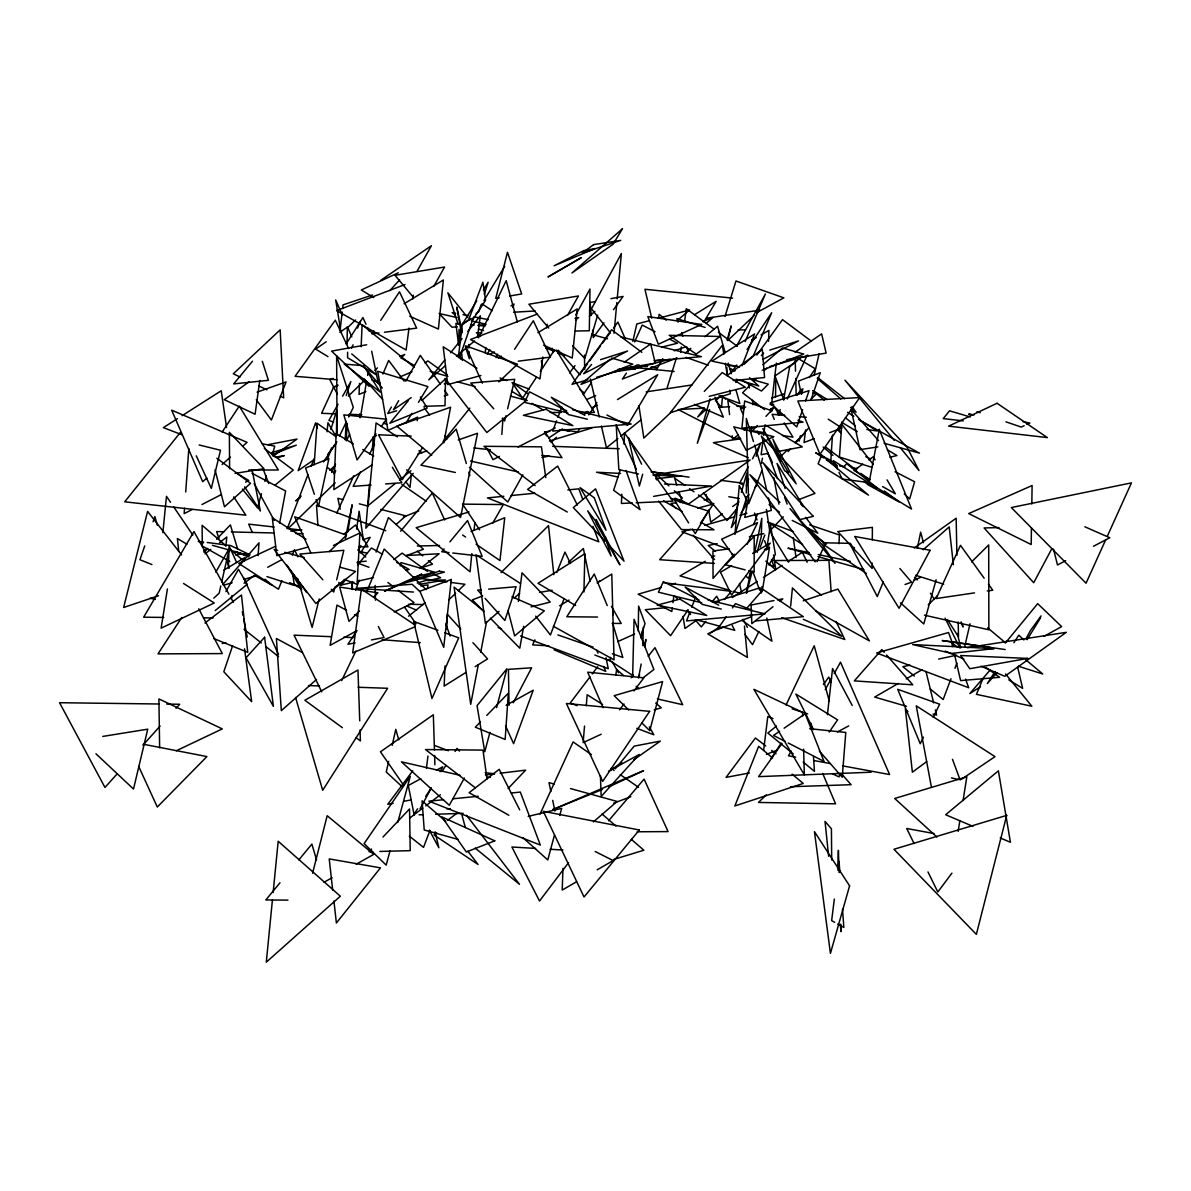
<?xml version="1.0" encoding="UTF-8"?>
<svg xmlns="http://www.w3.org/2000/svg" width="1191" height="1191" viewBox="0 0 1191 1191"><rect width="100%" height="100%" fill="white"/><g stroke="black" fill="none" stroke-linecap="round" stroke-linejoin="round"><path stroke-width="1.5" d="M347.608 352.253L347.578 357.732L376.386 374.852L351.732 353.906M872.169 563.105L872.14 568.464L837.794 531.603L872.393 527.345L872.318 539.865M351.821 589.307L351.911 582.086M775.535 396.886L775.743 380.405M336.428 435.698L336.77 410.18L330.86 429.475M638.257 631.096L638.614 606.115L645.001 623.489L641.011 637.006M1031.451 527.941L1031.183 544.525L968.715 513.589L1032.106 485.526L1031.823 503.972M347.043 343.812L347.37 327.093L339.807 332.334M642.857 645.716L643.244 627.344M583.932 591.972L584.855 553.755L538.019 583.322L575.655 605.534M656.628 479.869L656.747 474.733L668.925 485.839M347.176 423.296L346.283 439.881M632.644 676.741L634.074 619.32L653.904 669.491L642.44 678.289M746.147 496.617L745.864 505.743L741.025 513.023M746.266 492.97L746.891 472.916L741.383 492.315M768.567 341.326L768.924 330.413L761.064 334.85M228.389 567.943L229.119 545.94L236.711 562.628M458.535 345.152L459.101 329.341L460.47 342.13M562.971 868.343L562.212 890.064L576.533 881.772M726.689 374.644L726.942 367.617M837.72 868.388L838.404 850.374L839.104 872.541M839.03 543.736L839.357 534.967L809.612 524.874M359.518 383.428L359.042 394.429L365.875 391.511M361.141 346.745L362.109 324.726L414.274 367.304M621.821 494.161L621.419 503.451L632.466 502.959M623.995 444.064L624.486 432.929L672.975 501.158L636.143 502.796M445.047 665.843L444.139 686.105L465.845 672.498M446.699 628.997L447.369 614.258L460.768 629.146M345.226 439.866L346.164 421.42M751.268 432.497L751.551 427.003M610.551 657.343L610.358 661.005L594.875 655.035M612.814 615.137L613.112 609.643M830.812 460.857L832.449 435.072M314.156 464.758L317.044 423.222L335.981 436.65M184.545 508.229L184.143 513.649L192.227 509.51M185.707 491.957L188.833 448.56M258.09 555.616L259.013 542.798L222.866 584.379M501.828 434.432L503.004 418.16M369.418 484.409L365.831 528.179L413.203 473.348M372.262 449.751L373.319 436.978M584.528 726.063L583.128 742.648L601.157 734.237M586.255 705.801L587.193 694.74L602.676 704.566M614.02 333.316L616.864 302.484M617.191 298.867L621.374 253.534L591.48 308.811L610.343 332.721M485.258 352.938L485.779 347.459M471.815 553.607L470.058 571.829L416.165 527.687L469.016 511.981M474.107 529.921L474.822 522.641M790.66 606.115L792.432 587.907L841.754 636.322L803.315 619.305M162.854 532.675L166.472 496.334L170.536 502.289M272.426 899.89L266.293 962.179L340.343 896.213L278.188 841.248L273.141 892.55M722.565 396.365L721.478 407.352L716.714 401.858M327.049 431.767L327.957 422.76L335.862 436.144M225.873 546.088L226.826 536.992L219.546 542.62M411.371 474.822L410.002 487.447L405.669 481.506M417.222 420.721L417.624 417.118L387.998 430.383M827.417 714.749L832.554 668.553L852.205 705.459M340.12 330.041L342.204 312.057M342.621 308.454L343.038 304.866L372.5 294.981M770.651 412.324L771.068 408.677M771.485 405.029L776.338 363.061M658.697 317.923L659.114 314.305L666.216 320.185M458.327 357.642L462.406 323.624L473.333 317.878L459.488 357.806M426.423 768.433L427.956 755.987M763.625 750.375L767.778 716.58L772.944 718.545M834.34 899.071L831.646 920.628L834.683 922.325M837.943 870.338L839.06 861.361L839.863 872.378M641.264 638.391L642.202 631.036M805.637 429.891L804.044 442.546L814.331 438.586M518.368 601.455L522.03 572.841L550.227 602.08L531.112 606.889M680.627 352.417L681.326 346.953M684.617 321.436L686.269 308.677L714.005 329.103M762.955 440.64L761.138 454.694L768.314 453.324M763.625 435.385L764.756 426.601M409.004 328.091L406.116 350.005L336.681 310.583L404.985 284.53M412.83 298.881L413.307 295.234M542.843 357.032L539.97 378.946L470.519 339.509L537.111 314.126M546.669 327.823L547.16 324.175M672.275 607.976L671.813 611.489L638.153 594.19L661.288 587.476M672.975 602.691L673.898 595.649M477.517 336.83L480.345 315.794L467.75 331.455M259.787 380.48L255.097 414.245L224.31 399.67L249.098 381.79M356.645 529.161L359.116 511.207L363.493 540.625M644.793 646.594L645.879 639.493L644.539 646.505M615.792 675.029L616.64 669.521L623.622 675.505M766.528 550.004L770.473 524.933L775.371 554.425L768.969 564.742M958.145 831.392L959.886 820.48M963.072 800.456L966.839 776.785L894.694 798.476L936.945 837.065M167.41 588.95L161.113 628.148L214.276 602.988L183.533 583.471M762.151 591.793L769.55 547.145L764.473 549.468M427.42 588.414L428.031 584.885L420.721 585.912M761.525 463.448L762.419 458.163M360.352 417.49L366.352 382.728M367.602 375.403L368.242 371.741L382.296 388.072M523.698 626.272L519.782 648.172L490.29 618.144M783.589 399.714L789.648 366.858L800.962 357.27M279.617 523.087L285.617 490.99L251.926 473.214M443.796 442.799L450.585 407.218L396.841 426.14L431.708 455.349M641.175 664.027L638.495 678.051L639.612 674.687M478.306 664.757L470.713 704.328L454.084 587.163L483.754 610.998M480.732 652.162L486.598 621.598M748.588 497.764L744.762 517.43L771.381 510.418L768.463 497.883M345.39 538.689L352.104 504.761L347.832 531.886M400.236 565.978L400.92 562.554L434.581 572.186L413.217 577.412M231.262 599.073L231.977 595.5M917.383 548.098L920.673 532.154L923.457 542.694M746.281 592.954L750.821 571.114M754.618 552.907L761.808 518.338L761.302 536.56L757.148 552.46M388.638 761.347L386.256 772.006L402.305 786.849M392.196 745.343L395.769 729.354L398.762 739.834M632.838 341.385L636.783 323.997L649.095 320.736M220.797 585.987L219.159 593.178L213.784 598.15M221.615 582.384L229.387 548.217L215.824 572.067M799.131 441.117L800.352 435.772M814.227 375.091L819.125 353.667M964.591 647.145L970.025 623.801M727.79 340.269L731.2 325.872L727.091 340.105M801.558 394.176L802.853 388.772L798.372 394.251M334.567 588.533L333.718 592.001L331.306 589.292M336.666 579.838L343.827 550.316L299.924 554.023L322.865 579.794M505.907 415.793L504.642 421.004L502.23 418.294M507.589 408.841L514.75 379.319L470.847 383.026L493.789 408.796M319.203 598.954L312.116 627.389L297.542 578.364M312.578 873.241L327.183 815.716L373.766 854.364L356.124 864.249M746.534 593.118L752.072 571.903M489.948 732.361L484.752 751.804L477.055 705.638L506.949 668.732L496.558 707.618M554.485 835.04L547.771 859.932L523.102 837.824M559.77 815.478L561.69 808.361L528.209 816.371M390.023 850.91L386.167 865.128L364.118 843.615L410.3 776.279L397.749 822.475M261.454 493.729L257.509 507.842L242.428 489.114M264.908 481.387L266.382 476.102M272.292 454.947L274.749 446.134L262.228 443.811M642.678 474.212L639.359 486.047L628.431 437.603L641.621 464.162M936.141 579.749L923.769 623.98L900.53 602.884M738.882 501.143L731.348 527.598L736.187 520.318M710.149 398.806L697.301 443.275L709.642 409.54M840.027 773.421L839.015 776.874L832.286 773.763M597.659 315.139L584.826 358.431L572.558 345.792M667.064 388.117L676.414 357.925M724.977 316.508L735.978 280.987L783.857 297.854L756.732 312.563M481.06 304.702L478.871 311.61L476.013 313.903M484.32 294.356L488.131 282.267L483.412 289.964M620.169 470.222L613.633 490.275L640.103 509.688L625.96 470.4M512.919 307.442L514.065 304.003L510.939 305.983M746.325 485.913L748.648 478.946M756.166 456.287L760.215 444.079L752.474 458.803M346.209 395.457L350.869 381.596L342.621 396.156M232.617 645.716L223.804 671.754L251.658 701.648L244.527 648.782M802.615 409.659L796.749 426.944L770.101 403.02L809.061 390.648L805.548 401.025M810.967 400.027L820.271 372.709L798.506 381.06L801.171 393.715M144.721 545.91L139.942 559.74L151.897 564.534M153.103 521.732L154.89 516.537L157.361 525.216M753.739 524.606L757.402 514.14M355.588 590.274L359.22 580.166M376.088 552.088L388.445 517.564L423.415 549.259L406.161 555.75M327.331 459.652L331.589 447.89M563.849 599.311L550.421 634.997L535.697 616.149M751.104 571.412L748.499 578.335L745.611 575.997M760.245 547.145L764.816 535.012M950.984 678.721L943.153 699.519L930.201 688.964M954.914 668.33L956.864 663.134M468.51 320.141L482.906 282.222L485.571 300.311L472.395 320.185M556.599 420.81L552.698 431.082L631.245 424.026L572.484 409.689M557.894 417.371L561.81 407.084M429.966 830.41L423.52 847.382L409.302 836.097M689.797 612.353L686.537 620.928L765.084 613.856L708.109 599.966M691.748 607.216L695.648 596.929M287.478 528.089L307.978 474.584M311.283 465.949L313.933 459.041M742.008 365.682L754.603 333.942L711.89 361.141L739.611 366.992M556.763 572.543L564.966 552.073L570.504 563.507M281.939 580.687L278.471 589.217L238.706 563.417L275.508 546.297M292.301 555.11L294.371 549.989M366.783 591.689L384.172 549.081L426.125 589.619M883.35 581.714L877.276 596.557L851.252 546.371L854.543 547.8M982.754 679.123L976.456 694.353L1031.823 706.233L1005.561 673.957M496.081 357.628L497.51 354.189M778.125 414.647L780.254 409.585M382.892 374.048L388.653 360.471L404.166 381.135M357.538 328.061L360.352 321.421M745.164 341.564L765.381 294.013L736.663 346M634.609 341.877L642.202 325.083L655.035 331.679M787.34 399L807.156 355.141M534.938 639.85L532.645 644.897L548.902 645.85M1105.724 539.731L1086.043 583.218L1011.323 507.56L1131.45 482.876L1107.243 536.397M336.8 513.008L353.757 475.76M540.029 814.123L573.109 741.919L591.361 754.588M817.071 561.69L825.169 543.959L807.364 527.583M333.897 386.584L321.6 413.307L334.418 413.783M351.568 348.159L353.102 344.824M331.649 472.44L335.549 464.133M346.492 440.834L349.603 434.179M786.03 705.027L814.212 645.76L829.323 701.186M339.435 436.204L346.358 421.808M348.665 417.014L353.28 407.411L336.621 355.707L337.098 435.444M341.683 680.597L355.886 651.075M758.875 631.453L752.504 644.688L744.896 634.341M478.529 337.842L506.205 280.674L517.326 321.942M747.055 544.287L757.55 522.626L721.612 539.225L734.028 556.763M923.472 737.125L920.241 743.72L897.716 689.321L939.669 704.194L933.193 717.369M360.545 471.785L353.131 486.36L371.175 485.02M369.612 453.965L374.555 444.258M242.011 562.688L244.527 557.745L223.804 570.132M513.291 702.75L531.633 667.809L508.438 669.342L509.033 705.295M748.171 466.976L739.566 483.323L742.946 484.618M487.268 354.293L489.799 349.499M1051.847 548.664L1033.699 582.741L984.094 527.955L998.951 527.583M1026.002 638.793L1030.394 630.62L1041.068 615.911M420.081 808.793L431.395 787.802M440.089 771.649L442.71 766.796L436.457 770.205M358.283 550.242L360.888 545.433M575.729 314.975L589.992 289.041L589.307 330.77L575.461 331.038M522.834 474.807L507.783 502.007L469.477 467.274M464.371 778.065L449.305 805.265L401.427 761.838L459.934 775.252M791.152 750.97L788.457 755.809L795.677 757.148M825.244 689.619L831.526 678.319M834.221 673.481L840.504 662.166L889.603 774.552L842.633 765.858M433.673 286.495L444.585 267.037L395.025 275.3L413.694 297.735M391.363 407.054L387.745 413.515L396.573 410.776M405.818 381.209L420.274 355.365L440.387 384.261M567.511 315.421L578.424 295.978L528.864 304.226L548.694 328.076M416.984 271.369L431.395 245.718L380.956 280.168M225.918 591.555L238.468 569.313L247.237 584.26L215.154 610.611M338.036 404.255L328.88 420.438L333.674 422.076M656.509 369.731L662.672 358.863M492.627 523.296L503.331 504.567L462.57 504.121L479.601 529.801M398.672 400.682L393.447 409.719L411.163 397.66M703.955 321.868L716.163 301.323L694.517 314.707M406.131 422.835L411.833 413.381M418.473 402.364L427.941 386.599L377.726 371.279L387.819 429.772M483.859 300.668L504.701 266.322M476.787 300.742L461.661 325.396L470.266 318.503M344.422 579.332L340.611 585.555L338.795 582.488M360.635 552.892L370.178 537.335L363.24 539.642M1027.089 639.716L1040.547 617.846M422.537 447.578L402.245 479.705L378.5 434.775L411.163 436.129M346.119 343.976L362.913 317.55L365.979 324.265M995.185 671.441L987.324 683.53L997.075 672.587M1013.883 642.723L1018.811 635.175L1023.873 639.939M181.806 617.414L158.016 653.874L222.3 653.591L198.748 608.795M413.575 814.986L417.624 808.793M425.708 796.392L430.77 788.65M441.891 771.604L445.94 765.396M455.036 751.447L457.061 748.35L459.473 751.104M771.083 758.593L781.207 743.095M373.84 330.83L371.875 333.837L379.036 332.929M380.748 320.319L399.491 291.795L416.642 328.15L384.41 332.244M514.586 349.261L533.33 320.736L550.48 357.092L518.249 361.186M579.719 428.745L577.695 431.827L559.904 429.787M588.816 414.9L596.899 402.588M222.181 431.961L239.272 406.101L278.337 469.998L248.77 469.983M522.209 398.777L536.292 377.487M540.312 371.398L554.396 350.109M323.52 461.929L336.845 441.801M357.032 630.56L347.936 644.227L355.171 642.902M747.07 349.529L771.664 312.727L753.337 355.886L743.958 364.401M700.427 523.206L713.841 503.361M688.13 609.732L670.593 635.681L645.299 609.703L665.516 607.693M626.377 373.155L622.372 379.051L677.128 357.94M797.241 395.159L801.245 389.293M809.27 377.577L815.284 368.778L796.645 357.628M583.233 394.593L591.54 382.505M333.659 473.75L335.728 470.758M829.159 732.063L837.615 719.87L795.886 694.085L813.498 729.681M726.346 616.596L717.19 629.592L751.61 616.685M732.45 607.946L735.517 603.614L751.983 610.164M781.996 743.452L758.607 776.636L871.142 772.215M823.443 684.617L828.757 677.084L831.035 682.175M376.014 433.762L357.077 459.949L343.827 414.855L386.539 419.217L381.284 426.482M603.926 322.91L593.267 337.619L592.597 330.235M613.514 309.675L623.101 296.425L610.938 298.673M756.836 355.052L782.517 319.65L811.324 341.147M579.972 374.168L587.55 363.731M589.724 360.754L600.547 345.866M602.72 342.889L610.298 332.468M613.559 328.001L617.891 322.046L625.305 338.869M569.566 372.947L575 365.592M412.771 770.8L387.76 804.342L393.149 803.315M951.907 873.152L937.808 891.999L927.983 871.946M327.689 454.5L336.338 442.992M704.432 408.081L697.732 416.999L705.876 409.585M732.331 370.952L736.797 365.012M589.992 676.89L570.191 703.032L577.025 705.623M592.195 673.972L597.688 666.707M568.539 862.686L539.508 901.036L511.907 847.009L535.593 848.409M619.573 709.866L623.995 704.03M633.94 690.914L643.869 677.798L587.699 672.186L603.063 707.737M631.26 677.739L633.508 674.865M648.202 656.241L654.99 647.651L682.696 704.73L657.328 698.923M180.407 432.393L124.698 501.813L245.867 515.197L233.734 496.885M443.141 441.399L469.835 408.141M444.839 359.95L428.79 379.884L445.419 365.726M450.555 352.819L462.019 338.586M346 579.288L341.355 584.975L353.846 582.116M357.583 565.055L371.473 547.994L382.475 554.247M408.394 400.578L389.829 423.237L427.182 408.051L420.393 396.99M1005.264 643.155L1037.674 603.658L1061.643 626.6L1044.045 636.322M279.989 882.769L265.816 899.964L287.954 900.113M298.896 859.842L311.878 844.077L316.568 859.917M444.064 548.917L441.727 551.746L449.081 552.594M449.93 541.831L467.527 520.571L482.161 556.346L452.759 553.011M252.492 361.215L233.674 383.904L268.422 380.316L262.318 361.335M712.054 601.827L716.684 596.244L719.26 601.113M400.638 531.186L432.333 493.059L444.63 519.916M615.3 768.776L634.207 746.132L660.32 741.115L633.672 759.903M591.54 364.476L583.679 373.751L627.583 351.003L600.547 359.667M761.332 355.707L763.58 353.057M737.378 508.229L726.957 520.527L703.405 492.88M745.492 498.657L748.96 494.563M754.752 487.729L757.074 484.99M705.876 621.434L701.246 626.898L695.365 619.99M724.411 599.564L730.202 592.731M608.527 820.837L644.078 779.122L668.091 831.601L637.2 831.765M990.049 670.131L969.831 693.564L980.535 686.745M788.1 451.597L790.526 448.828M795.38 443.26L808.719 427.971M746.191 608.943L763.133 589.5L803.359 616.67L755.957 620.883M734.296 554.157L713.052 578.439L712.962 550.986L729.294 548.843M685.956 529.772L659.665 559.696L714.451 563.403M117.194 773.822L104.957 787.459L59.55 702.72L159.356 704M142.935 745.179L160.085 726.093M176 708.362L179.677 704.268L166.74 704.089M389.814 290.664L399.566 279.93M757.357 425.515L752.444 430.755L764.771 432.705M765.947 416.344L774.552 407.173L779.39 415.064M371.592 849.049L369.061 851.729L372.649 851.639M382.981 837.035L409.54 808.972L410.225 850.657L379.81 851.446M704.283 391.422L722.222 372.56L745.298 387.239L709.226 396.335M508.125 788.502L525.618 770.16L500.056 773.227M770.845 529.861L783.291 516.805M843.273 467.214L846.667 463.686L877.454 488.191L864.785 481.715M203.959 552.252L207.74 548.351M216.539 539.24L230.384 524.918L237.649 549.051M480.405 721.954L475.328 727.195L505.163 739.447L508.334 693.147L486.762 715.419M751.506 383.681L742.589 392.807L764.577 409.659M754.052 381.06L756.598 378.455M764.235 370.624L766.781 368.019M501.009 572.618L548.5 525.588L553.83 574.687M928.265 604.834L937.451 595.723M971.618 561.869L988.694 544.957L988.872 629.801L924.439 615.166M359.488 610.983L348.963 621.374L339.688 587.103L377.919 592.82L373.974 596.706M288.118 528.551L335.192 482.787M348.308 396.127L364.208 380.718M374.793 370.446L377.443 367.87M766.408 794.739L758.473 802.436L835.561 803.821L822.698 773.435M448.933 599.743L455.602 593.297M458.267 590.721L464.937 584.275L450.57 582.384M780.552 456.57L787.221 450.124M795.231 442.382L803.24 434.655M347.534 327.719L355.573 319.977M810.907 399.253L816.222 394.176L812.694 392.985M498.865 381.924L517.475 364.178L465.636 345.852L482.34 383.16M329.267 551.656L346.551 535.176L294.713 516.849L310.657 552.46M551.12 442.352L556.42 437.305M727.716 340.581L754.454 315.213M757.119 312.682L759.798 310.151L706.501 318.205M671.918 411.431L643.84 438.065L638.912 405.803M568.479 562.286L583.367 548.47L590.155 581.268M421.808 400.563L445.508 378.798L445.017 405.655L423.996 406.339M715.374 400.935L720.793 395.993M735.725 382.4L738.435 379.929M400.831 358.015L404.776 354.442L399.625 356.571M589.456 316.24L594.845 311.357M301.144 496.022L295.681 500.92L300.281 497.764M329.788 470.296L335.237 465.398M396.171 524.457L405.833 515.867L380.792 509.391M206.862 478.038L202.693 481.73L171.683 410.18L247.073 442.337L242.919 446.03M222.121 464.505L230.429 457.106M316.538 679.466L281.329 710.67L276.401 638.51L302.425 652.549M923.174 549.78L949.197 526.898L953.381 564.713M499.059 611.4L485.362 623.399L476.043 554.812L520.363 583.456M514.14 598.195L519.618 593.401M705.965 323.535L712.947 317.506L702.63 321.644M593.386 821.894L617.132 801.454L570.519 788.576M610.149 359.235L580.955 384.365L632.793 364.148L611.534 358.029M762.999 364.699L782.457 347.936L803.717 354.055L762.24 370.222M456.495 356.288L474.509 340.954M676.994 320.677L689.559 309.988L657.894 318.399M597.153 582.995L599.966 580.612M274.987 485.213L293.284 470.073L264.357 448.426M685.242 353.057L690.869 348.397M704.938 336.74L717.592 326.245L725.185 352.581M395.218 483.531L368.064 505.654L376.073 422.939L397.481 436.859M399.506 480.033L410.925 470.728M408.602 616.209L425.276 602.631M617.906 438.541L606.487 447.786L601.381 426.05M620.764 436.234L640.758 420.066M776.502 726.048L767.853 733.016L793.266 753.933M772.974 606.725L751.863 623.622L751.059 605.028L774.001 600.562M780.001 601.098L782.815 598.85L777.529 599.877M421.733 567.392L439.122 553.755L406.057 555.557M738.286 434.834L733.939 438.243L678.215 409.555L703.941 408.141M744.092 430.293L746.98 428.016M770.175 409.823L774.522 406.414M344.005 534.044L355.543 525.037L367.974 546.848L358.923 546.758M425.083 363.017L427.837 360.873L447.176 374.852M393.879 559.532L402.126 553.115L427.42 571.382M204.986 553.875L210.807 549.379M436.725 832.911L434.03 834.98L478.053 864.472L467.855 851.193M244.066 583.262L254.353 575.402M204.971 623.027L241.46 595.053L247.758 652.355L213.561 638.48M447.533 820.376L457.82 812.5M575.685 319.828L578.603 317.61L575 318.295M409.63 818.157L422.805 808.108M425.738 805.89L440.372 794.739M727.21 375.433L762.285 349.395L764.562 377.562L733.194 380.539M926.702 761.6L912.38 772.2L905.383 708.973L907.944 711.623M383.576 422.731L386.48 420.587M334.805 587.282L345.182 579.645M273.067 456.242L297.035 439.062L267.945 444.675M722.416 513.768L710.699 522.12L708.719 510.001M732.673 506.473L738.524 502.304M696.705 620.154L684.989 628.491L683.009 616.372M914.271 547.964L956.165 518.234L956.894 555.289M862.835 464.118L853.902 470.415L869.847 479.392M868.79 459.92L873.241 456.763L875.087 459.86M611.355 769.833L621.747 762.523M314.394 459.384L298.152 470.639L315.615 422.865L317.223 428.045M326.2 341.772L315.615 349.097L328.001 356.645M710.685 632.957L719.84 626.63M624.144 362.243L650.703 343.976L655.214 363.195L617.697 369.478M795.067 352.149L821.626 333.882L826.137 353.102L786.819 359.682M779.584 731.319L773.555 735.442L784.943 741.323M784.11 728.207L805.205 713.737L823.993 761.436L788.204 742.99M796.541 361.364L774.999 375.909L783.886 399.938M961.167 779.495L995.006 756.642L916.251 705.846L931.451 787.34M548.813 437.901L562.39 428.894M585.004 413.887L588.026 411.892M203.78 550.986L206.862 549.006M372.307 464.773L333.867 489.635L336.145 433.584L353.37 443.886M732.316 597.525L757.208 581.476M763.446 577.456L782.115 565.412M788.338 561.393L802.347 552.356L807.156 562.226M177.429 418.666L163.346 427.629L182.238 434.849M182.119 415.674L221.228 390.752L226.558 427.495M498.24 358.149L501.366 356.154M475.149 666.677L487.566 658.906L472.946 642.664M617.489 399.566L657.7 374.718L627.627 425.306L606.904 415.004M559.606 605.847L569.104 600.07M597.554 582.741L611.787 574.077L614.05 659.888L553.413 626.302M404.062 303.765L443.365 280.004L438.407 329.088L409.793 316.255M537.915 332.691L577.218 308.945L572.246 358.029L543.632 345.196M731.721 565.636L720.481 572.216L731.542 594.994L770.22 543.111L752.578 553.443M597.227 869.787L613.142 860.572L595.172 851.491M705.251 561.333L680.016 575.893L729.562 590.289M711.563 557.686L714.719 555.869M898.342 683.426L874.685 697.077L906.53 706.337M906.217 678.87L921.998 669.774M751.625 340.179L756.345 337.515M324.056 882.233L332.066 877.737M506.16 705.266L533.226 690.229L513.604 743.66L505.535 725.87M355.93 631.215L330.145 645.343L336.964 605.088L346.521 610.283M608.497 771.277L639.18 754.513L601.172 796.466L600.413 775.683M420.81 778.706L408.305 785.509L414.17 815.016M267.692 567.273L281.925 559.591M837.526 731.899L848.707 725.9M1065.677 560.708L1057.504 564.966L1053.499 549.096M1093.472 546.252L1109.818 537.751L1084.852 526.794M762.731 359.444L798.506 340.909L769.773 350.109M201.934 504.537L221.318 494.578M245.569 482.132L248.8 480.479L236.235 473.006M518.04 447.012L555.214 427.941M1004.445 642.291L1007.705 640.624M499.431 456.406L492.97 459.637L487.179 448.65M489.65 354.322L494.488 351.955M176.253 750.792L222.285 728.892L158.894 698.923L159.639 747.769M722.416 626.898L707.782 633.85L747.412 657.447L744.435 626.079M394.191 611.966L414.036 602.572L398.062 590.304M333.391 545.463L359.876 533.017L357.106 584.379L345.077 579.734M1024.156 425.738L1021.297 427.078L1005.874 421.837M1027.014 424.398L1029.887 423.073L1022.801 421.584M609.048 786.789L643.527 770.696L552.862 809.567L602.229 789.544M398.285 272.784L361.29 289.979L373.81 297.586M373.185 437.023L376.475 435.549M617.712 641.621L634.595 634.044M913.661 580.419L920.449 577.412M592.523 407.382L597.51 405.178M587.178 399.298L595.664 395.68M400.012 376.922L411.967 371.8M414.989 626.794L352.655 652.966L361.409 589.143L415.138 625.067M338.125 385.184L333.346 387.164L336.815 386.316M471.026 531.543L504.731 517.743L499.967 560.559L476.043 544.198M403.407 517.013L418.741 510.909M272.322 454.62L296.306 445.181L271.667 452.654M766.394 754.365L776.636 750.345M829.785 432.616L841.799 427.986L828.221 419.143M799.325 499.416L814.957 493.416L761.347 435.995L777.485 478.559M482.653 595.932L472.336 599.862L483.888 611.608M613.573 803.21L630.828 796.734M905.041 584.528L911.532 582.131L899.89 568.509M333.272 378.381L329.818 379.646L337.455 394.37M584.275 412.756L587.788 411.505M257.092 392.152L286.063 381.924L271.384 420.021L256.288 399.759M674.285 350.809L686.12 346.685M417.996 453.979L426.75 450.927M458.267 439.955L477.531 433.256L460.545 517.504L406.652 469.85M745.73 406.994L740.519 408.766L742.871 413.739M752.667 404.612L756.136 403.421M771.753 398.062L783.901 393.893M803.27 600.815L837.898 589.083L869.4 640.877L815.999 611.028M158.477 595.753L123.641 607.499L147.61 511.401L181.613 554.946M420.259 568.152L432.527 564.162L428.358 560.619M277.22 457.88L284.292 455.632L275.151 457.18M715.047 601.797L760.081 587.788L761.257 593.118M444.258 395.993L447.786 394.906L444.615 390.335M549.468 441.042L591.957 427.956M613.841 859.396L643.855 850.225L631.319 839.357M417.222 583.069L426.05 580.389L445.449 579.972L418.964 584.439M671.977 584.364L675.535 583.322M587.922 379.75L572.008 384.336L611.593 329.743L641.845 352.328M596.765 377.205L639.225 364.997M769.46 366.605L808.376 355.409M223.402 585.257L232.156 582.756M244.393 579.243L256.631 575.744M690.735 529.31L681.952 531.811L728.862 549.513M704.759 525.32L734.594 516.834M739.864 515.331L746.876 513.336M654.231 709.836L661.288 707.841L655.705 703.047M480.866 375.537L447.727 384.604L443.216 346.804L476.906 368.257M308.201 547.011L276.803 555.601L272.292 517.802L305.983 539.255M633.761 368.778L669.684 359.295M697.703 508.125L711.935 504.389L698.492 494.935M222.255 643.587L225.828 642.649M661.764 347.102L677.5 343.216L669.476 339.093M444.258 383.874L447.816 382.996M739.73 437.573L732.599 439.285L732.167 435.757M428.165 580.746L440.64 577.739L431.053 572.543M889.93 457.225L896.927 455.543L887.429 449.826M235.654 555.036L239.197 554.217M357.419 581.297L373.468 577.62M405.595 570.266L409.153 569.462L396.603 562.301M717.161 543.587L708.213 545.508L715.404 551.373M749.362 536.724L763.684 533.657M910.028 665.159L902.867 666.692L914.375 676.071M938.657 659.04L956.552 655.229M541.95 457.463L549.125 456.108M775.475 451.97L802.362 446.863L764.994 424.845M403.928 801.275L411.103 799.92M749.407 772.959L726.063 777.381L755.407 738.018L765.709 745.923M595.306 301.546L590.096 302.499L591.272 315.436M371.428 639.909L384.068 637.572L378.351 626.555M366.709 344.765L331.545 351.122L369.18 386.375M653.651 496.379L711.533 486.062L664.489 484.037M539.583 592.403L552.162 590.23M499.208 297.795L495.754 298.375L507.47 252.284L521.673 293.969L509.569 296.023M235.044 473.393L263.97 468.688L229.372 432.318L229.595 468.807M102.768 736.425L147.744 729.175L133.496 789.052L95.935 753.769M652.876 475.045L750.181 459.994L688.666 503.942L675.029 498.18M877.901 446.893L859.962 449.662L851.193 409.555L878.526 440.655M967.166 647.681L1066.302 632.332L1004.787 676.28L980.922 666.201M646.192 391.869L692.15 384.931M974.506 592.88L936.156 598.552L960.467 545.314L984.153 578.216M987.279 590.989L992.758 590.185L988.456 584.2M614.601 371.726L635.86 368.644L623.012 369.359M740.772 438.839L713.394 442.665L748.246 457.716M654.529 360.665L663.61 359.518M290.783 531.126L301.74 529.816M485.452 774.969L494.578 773.882M655.809 478.767L677.843 476.281L653.829 475.075M357.3 562.078L366.247 561.169M544.481 431.901L549.87 431.365M503.867 496.275L487.417 497.912L598.82 541.816L592.999 526.437M511.177 495.56L534.938 493.193M567.839 489.933L578.796 488.846L582.667 499.103M676.518 502.781L671.009 503.331L676.071 508.527M680.195 502.423L683.872 502.051M704.075 500.056L709.583 499.505M443.573 799.712L428.939 801.171L540.342 845.074L520.333 792.089L511.192 792.998M452.699 798.804L478.291 796.273M654.231 360.828L701.454 356.66L620.898 336.964M481.343 589.783L477.68 590.111L481.387 594.249M488.652 589.143L516.09 586.716L504.85 620.481L485.094 598.388M457.329 326.81L451.985 327.212L439.166 313.516L457.106 317.61M478.693 325.232L485.809 324.711M385.601 483.948L401.829 482.742L392.345 467.289M513.574 312.25L535.191 310.955M718.635 407.352L729.651 406.741M737.006 406.339L744.36 405.937M770.071 404.538L773.748 404.33M790.452 786.745L851.089 784.69L841.397 773.688M419.083 814.808L422.76 814.689M435.623 814.257L463.18 813.319M238.081 554.351L245.48 554.113M417.312 546.014L439.509 545.493M446.729 808.749L450.377 808.719M550.108 412.473L561.199 412.473M579.675 412.473L594.458 412.473L556.346 350.139M597.54 617.042L566.782 616.774L594.264 574.047L607.231 605.564M612.174 623.384L621.226 623.474L611.459 606.338M163.748 617.429L143.649 617.206L193.939 531.573L228.91 594.19M203.959 617.861L213.1 617.965M408.394 604.313L423.267 604.537M822.668 542.768L850.389 543.349L852.205 546.416M738.167 329.773L745.462 329.952M223.953 531.767L216.598 531.588L219.04 538.54M231.322 531.945L273.677 532.972M295.785 533.508L303.139 533.687M486.762 777.276L490.439 777.366M308.469 685.569L319.516 685.956M358.163 687.281L387.611 688.279L322.701 790.303L295.562 697.494M349.067 414.319L361.885 414.781M552.684 446.327L619.275 448.724M330.89 636.679L294.073 635.175L321.734 691.837M343.782 637.215L352.998 637.587M620.571 473.423L596.542 472.231L617.846 477.04M481.923 332.959L476.385 332.661L480.583 336.398M727.478 365.518L736.619 366.039M550.153 849.272L562.896 850.032M413.53 592.046L356.675 588.309L412.16 584.29L419.619 591.361M382.043 639.716L420.259 642.649M361.841 365.548L344.214 364.104L380.152 392.018L363.597 365.682M337.008 379.765L295.07 376.311L335.296 320.156L348.65 348.576M784.75 415.406L772.11 414.304L774.299 419.396M799.176 416.656L806.396 417.282M470.579 324.681L474.197 325.024M477.829 325.381L485.079 326.096M732.599 298.107L644.941 289.279L651.745 318.25M630.307 367.081L674.136 371.488M809.731 728.698L845.789 732.45L842.245 777.232L819.378 751.03M473.869 447.935L490.394 449.766M541.786 455.438L561.988 457.672L544.793 431.738M636.485 365.458L645.671 366.5M963.34 420.899L943.242 418.607L949.54 410.821L970.293 416.969M274.183 527.003L248.681 524.129L252.269 532.377M286.927 528.447L301.502 530.099M485.228 772.706L494.339 773.733M636.441 365.384L647.487 366.679M720.421 480.286L742.41 483.114M663.566 582.667L731.363 591.361M203.616 542.039L198.242 541.354L203.542 542.843M207.204 542.5L230.533 545.508L249.991 554.857M749.377 427.599L752.965 428.075M414.662 577.695L446.982 581.923M729.651 369.284L735.189 370.014M460.322 324.086L455.885 323.476L458.654 345.182M651.417 471.74L689.083 477.189M651.224 471.844L672.781 474.941M678.17 475.73L681.758 476.236M990.689 647.547L942.2 640.55L1005.204 649.542M866.825 429.445L877.276 430.993L858.488 419.202M839.536 465.919L844.925 466.738M852.086 467.84L857.46 468.659M974.059 414.93L968.7 414.096L972.273 414.87M782.383 435.474L792.953 437.142L784.229 422.954M728.818 496.707L739.388 498.553M813.736 760.498L829.993 763.52M933.967 833.536L906.708 828.504L914.078 843.541M143.396 744.241L206.906 756.568L157.301 807.022L138.692 766.438M455.766 313.248L452.148 312.533L454.992 314.915M463.016 314.662L468.435 315.734M473.869 316.791L488.34 319.635M976.724 411.937L980.267 412.667M455.379 472.485L420.929 465.175L456.227 429.117L466.351 463.522M809.299 552.669L787.936 548.158L810.907 554.634M818.202 554.559L850.27 561.318M638.495 473.958L618.873 469.656L616.194 424.8L636.262 469.031M670.503 498.374L682.979 501.113M150.036 598.195L155.47 599.401M471.457 320.9L485.794 324.175M470.534 461.021L518.398 471.993M951.46 777.887L958.398 779.539M359.459 551.373L366.62 553.1M567.869 412.935L524.546 402.35L529.519 391.809L566.812 410.94M587.416 419.217L568.435 414.572L551.284 397.273L584.855 415.317M701.722 602.78L658.4 592.18L663.357 581.64L699.028 599.936M721.27 609.063L702.273 604.403L685.138 587.103L718.709 605.162M199.135 444.972L220.499 450.243L211.313 488.414L196.262 455.811M343.216 499.669L337.857 498.285L340.209 509.197M359.325 503.838L368.272 506.145M745.164 569.864L725.379 564.728L754.186 536.382L754.156 572.201L748.752 570.787M457.433 381.79L475.12 386.569M510.507 396.112L526.422 400.414L486.836 432.512L445.062 378.44M277.667 550.391L274.138 549.438L315.913 603.509L355.499 571.412L339.584 567.11M284.753 552.311L304.196 557.567M696.988 619.975L719.304 626.094M722.743 627.032L734.758 630.337L732.182 625.469M554.396 784.125L549.006 782.636L550.852 791.509M591.525 334.358L607.529 338.81M478.44 329.163L483.561 330.592M458.267 839.461L424.234 829.993L422.076 800.873L445.747 821.314M884.035 443.231L919.467 453.131L859.962 420.408M212.385 545.314L249.544 555.721M817.979 556.629L863.922 569.581M430.159 371.339L447.876 376.401M750.762 379.11L768.284 384.157L761.466 391.035L742.335 380.465M733.09 591.317L740.177 593.371M933.059 714.049L936.602 715.076L935.337 709.836M736.157 379.2L758.741 386.033L749.467 377.696M383.413 423.252L386.911 424.324M705.072 327.421L676.86 318.637L678.066 322.151M871.678 467.289L839.417 457.016L841.799 424.219L873.39 464.579M915.656 575.268L943.704 584.2M1018.32 666.201L1042.78 674.002L1025.823 659.799M792.134 708.883L807.632 713.826M266.933 576.593L294.385 585.481L292.51 573.065M781.758 617.697L844.821 639.493L836.008 621.404M557.894 634.922L592.999 647.1M612.308 653.785L622.833 657.447L612.963 624.263M686.061 357.389L708.288 365.22M772.17 410.94L744.658 400.995L741.889 428.15L803.121 422.135L797.955 420.259M777.321 412.801L784.199 415.287M437.901 630.247L413.619 621.389L431.961 698.507L458.714 637.855L444.839 632.778M719.007 395.799L739.849 403.481L735.815 389.442M563.909 429.46L569.119 431.395M385.75 530.71L316.478 505.148L317.923 525.559M357.196 562.881L368.972 567.273M498.091 627.568L501.53 628.848M520.467 635.92L608.273 668.702L606.011 657.774M793.474 531.662L767.585 521.941L802.555 544.57M768.82 564.594L774.031 566.559L771.515 559.666M371.756 379.914L380.242 383.145M636.768 728.311L653.844 734.787L649.303 726.823M434.641 745.492L448.382 750.732M500.071 377.979L506.934 380.599M512.085 382.579L529.251 389.129M248.636 556.882L235.029 551.537L248.606 556.152M545.597 347.817L554.187 351.33M557.626 352.744L564.504 355.558M554.098 649.839L605.743 671.382L603.629 666.424M945.133 651.09L963.876 658.995M972.928 826.346L945.654 814.748L998.386 770.83L1010.43 842.29L1000.202 837.928M406.622 605.906L416.582 610.209M511.966 596.78L544.332 610.849L514.661 635.934L508.125 610.938M694.487 404.389L723.354 417.118L714.913 397.124M240.016 376.996L233.302 373.795L280.153 329.847L283.666 397.824L280.302 396.216M258.477 385.81L266.873 389.814M792.194 520.437L817.815 533.166L805.592 517.341M289.636 582.607L301.129 588.384M865.797 456.629L870.681 459.145M895.081 471.71L914.599 481.745L909.671 498.925L904.252 493.952M743.809 409.049L727.85 400.384L729.577 414.542M421.48 567.333L427.867 570.802M354.486 614.616L357.687 616.342M730.068 368.525L734.787 371.116M837.735 924.037L843.838 927.447L842.513 909.09M229.833 561.512L202.306 546.029L202.128 525.305L225.858 545.657M255.737 576.072L271.935 585.168L264.953 579.183M882.591 486.583L895.349 493.774L887.057 479.899M567.303 512.011L527.583 489.441L557.656 466.083L577.337 504.999M508.84 815.254L469.12 792.7L499.193 769.341L519.693 809.88M401.888 358.431L414.453 365.592M663.461 500.756L682.413 511.654M701.38 522.536L714.019 529.801L681.49 529.578L658.563 501.024M511.49 391.169L527.211 400.518M531.915 403.332L542.917 409.868M362.764 449.513L373.721 456.064M841.471 422.165L857.326 431.708M293.507 583.62L301.234 588.28M186.927 544.257L177.414 538.54L178.71 551.314M1008.792 679.882L1022.652 688.383L1017.65 667.198M813.096 390.678L827.179 399.536M847.53 412.309L853.783 416.255M608.005 659.412L632.525 675.297M418.89 450.779L421.956 452.774M823.443 457.895L815.701 452.744L830.38 460.188L837.318 465.636M826.539 459.964L837.392 467.17M481.968 303.794L492.255 310.732M823.859 544.778L866.378 573.481M462.599 534.997L465.577 537.037M401.888 484.454L426.289 501.277M742.008 620.437L771.947 641.16L766.81 618.025M815.924 536.709L826.554 544.079M611.147 768.314L614.184 770.428M620.273 774.656L638.54 787.325M685.048 485.481L674.582 478.127L676.83 485.139M689.529 488.638L694.011 491.794M957.772 647.249L951.803 642.946L952.636 646.534M986.178 667.63L999.621 677.292L960.616 680.612L954.319 653.71M769.118 504.537L779.539 512.13M821.537 595.187L773.912 560.529L828.891 560.336L831.154 591.704M342.398 727.701L304.866 700.263L357.97 670.012L359.727 720.897M355.915 737.586L360.411 740.891L360.039 729.979M512.74 382.683L527.568 393.566M718.396 332.319L737.378 346.298M216.866 458.252L250.527 483.338L224.489 506.815L215.05 469.775M825.482 446.997L856.389 470.088M860.81 473.378L869.638 479.973M884.362 490.975L899.086 501.962L868.299 484.96L864.056 481.402M535.131 485.586L483.948 446.297L541.443 446.848L545.761 477.591M771.589 750.449L775.996 753.843M387.894 582.503L393.7 586.955M475.194 787.713L425.485 749.556L482.98 750.107L487.03 779.048M580.106 389.725L584.513 393.119M817.622 377.502L844.642 398.717M327.51 467.512L334.686 473.169M244.051 629.28L261.291 642.946M265.608 646.371L278.545 656.613M475.239 848.126L519.499 884.303L466.485 815.24M803.151 762.061L814.45 771.366L813.468 756.598M812.932 390.856L824.232 400.191M845.402 417.669L855.287 425.827M772.602 757.967L758.667 746.37L734.847 805.965L803.27 783.44L792.119 774.18M987.652 627.851L1004.608 642.053M823.145 447.072L833.015 455.364M800.918 504.344L803.612 506.622L777.053 463.433L785.092 488.518M417.237 551.15L422.79 555.884M230.042 549.259L244.006 561.229M636.173 686.284L638.971 688.681M721.701 395.725L725.781 399.253M602.036 814.004L615.97 826.078M817.279 378.366L840.831 398.985M850.523 407.471L856.076 412.324L851.982 406.473M765.828 561.095L775.52 569.685M837.124 429.489L841.203 433.122L838.122 428.432M674.344 490.781L682.473 498.195M779.986 502.379L749.868 474.643L815.24 561.824M358.015 549.855L365.786 557.075M628.684 709.97L614.169 695.678L662.598 681.58L649.78 730.738L641.875 722.952M914.494 577.293L917.1 579.928M604.998 541.071L573.303 507.56L595.574 488.846L624.024 561.169L607.544 543.751M364.044 378.783L382.624 399.357M558.222 350.199L580.032 374.808M884.198 652.296L881.816 649.586L854.334 680.88L912.768 684.825L886.58 655.02M693.102 535.191L714.526 559.576M675.342 596.483L677.694 599.252M687.118 610.313L690.646 614.452M894.307 440.432L844.94 380.197L907.095 447.295L918.99 470.534L900.188 447.593M786.522 471.815L796.183 483.844L772.84 439.032L780.834 461.036M467.691 317.595L447.861 292.763L458.044 324.026M597.956 524.1L587.714 510.85L611.117 556.033L605.251 536.724M424.115 407.724L429.653 415.108M445.181 435.772L447.384 438.735M306.668 592.523L286.48 564.638L301.725 589.917M544.51 432.869L546.609 435.846M403.496 785.003L380.45 751.804L433.345 714.764L434.432 749.958M404.627 607.261L415.957 623.801M173.588 506.77L192.882 535.087M512.443 382.906L522.551 398.166M244.631 486.866L260.353 510.999L252.06 469.686M930.394 593.237L934.414 599.46M947.455 619.707L958.502 636.828L958.204 622M688.621 522.938L674.374 499.982L708.317 511.058L695.276 533.642L692.418 529.057M771.5 534.268L788.591 562.197M612.129 661.586L618.471 672.736M230.697 597.406L233.391 602.214M254.115 483.501L274.243 520.422M429.37 830.201L438.854 847.769L435.072 831.765M743.11 619.335L747.412 627.329M945.088 618.144L959.842 648.008M837.377 469.031L833.358 460.664L868.105 482.489L842.216 479.065L838.985 472.38M757.461 431.246L759.039 434.551M767.733 452.759L772.468 462.689M294.758 550.182L297.824 556.778M367.498 327.614L369.031 330.964M243.545 577.65L278.471 654.425M342.279 315.034L335.698 299.953L340.715 330.696M347.415 326.766L351.807 336.815M596.572 649.884L597.986 653.189M263.39 469.745L268.749 483.531M784.586 497.287L787.177 504.106M961.107 621.925L963.043 627.017L962.045 623.459M552.162 348.293L553.473 351.762M952.487 759.322L960.125 779.956M445.776 624.01L450.198 636.068M752.652 571.085L759.65 590.155M953.589 646.326L948.557 632.525L876.621 652.981L968.7 687.743L965.544 679.123M754.528 513.068L757.044 519.976M764.592 540.684L767.733 549.304M226.35 559.368L229.401 568.047M681.684 332.646L682.89 336.145M686.522 346.655L688.338 351.896M314.364 494.28L305.581 468.003L328.924 458.624L318.473 506.532L316.121 499.535M465.398 346.611L469.358 358.774L469.06 351.613M679.078 492.136L682.443 502.632M753.456 441.504L746.325 418.458L748.663 503.733L762.225 469.864L754.543 445.047M468.882 472.127L469.894 475.566M728.222 363.106L731.259 373.646M461.572 813.468L465.324 827.581M925.988 671.441L933.64 702.854M732.182 553.755L733.031 557.239M739.403 583.426L741.517 592.15M748.156 382.609L749.422 387.924M752.355 400.31L753.188 403.838M590.304 378.961L599.252 416.999M762.195 471.011L766.796 490.707M957.43 633.493L960.675 647.755M462.346 332.393L456.778 307.07L461.527 333.674M459.518 353.95L460.634 359.22M552.698 800.397L554.917 811.056M371.696 351.271L378.336 383.428M242.309 611.861L243.009 615.464M243.723 619.067L247.252 637.051M773.733 477.427L778.914 504.18M723.845 354.278L722.356 345.301L670.354 412.726L730.366 393.715L729.77 390.127M725.319 363.24L727.403 375.79M706.174 494.429L707.305 501.351M766.394 509.48L770.086 533.106M773.495 554.932L775.773 569.477M541.354 360.799L542.411 368.138M793.266 537.513L796.02 557.492M332.691 890.049L329.222 858.919L380.48 867.837L336.383 923.01L333.927 901.036M461.438 351.271L462.421 360.397M828.653 856.329L825.021 821.388L831.422 828.802L831.69 860.036M359.548 414.021L359.905 417.669M840.325 924.424L840.995 931.675L840.757 924.29M811.235 723.354L811.607 728.892M468.778 344.452L468.926 348.025M434.611 755.511L434.894 764.771M795.156 358.521L795.514 371.22M795.722 378.485L796.183 394.816M802.66 716.029L802.555 712.352L753.888 689.321L804.342 774.865L803.597 749.124M375.135 585.421L375.493 600.219M352.253 582.235L352.387 589.56M584.453 355.067L584.692 369.478M761.898 586.672L761.927 590.334M739.313 485.66L734.936 534.387L746.221 498.895L739.313 485.66M451.315 579.481L443.722 647.353L419.917 591.257L451.315 579.481M879.271 429.43L869.043 482.876L911.547 509.048L879.271 429.43M1006.708 815.373L976.352 934.384L893.965 849.272L1006.708 815.373M849.585 885.851L830.425 953.395L814.45 831.646L849.585 885.851M821.611 455.081L818.113 463.82L868.462 495.114L821.611 455.081M930.082 550.272L899.071 608.288L854.691 536.471L930.082 550.272M622.387 228.821L613.082 244.244L571.948 272.962L622.387 228.821M649.616 711.355L602.691 781.385L566.38 703.494L649.616 711.355M859.723 397.556L819.959 454.262L797.836 401.01L859.723 397.556M639.299 829.993L584.022 896.987L543.319 811.309L639.299 829.993M264.61 637.245L246.031 657.76L273.409 706.382L264.61 637.245M593.58 244.631L582.339 252.983L620.749 240.388L593.58 244.631M719.93 336.487L696.199 354.099L669.134 335.311L719.93 336.487M581.208 257.703L548.202 276.848L581.208 257.703M421.584 574.196L408.275 581.134L384.544 591.168L421.584 574.196M583.769 250.646L554.098 265.787L594.979 248.577L583.769 250.646M773.629 436.665L746.221 450.392L733.79 426.854L773.629 436.665M997.061 403.258L948.646 426.155L1047.351 437.603L997.061 403.258M701.588 324.458L658.355 344.229L647.844 316.598L701.588 324.458M494.771 840.831L466.336 851.997L441.891 816.907L494.771 840.831M439.315 571.144L403.853 583.262L444.451 572.097L439.315 571.144M546.073 409.257L523.34 415.302L572.901 425.634L546.073 409.257M679.912 599.103L657.179 605.132L706.739 615.479L679.912 599.103M813.274 516.328L800.039 519.589L763.059 462.778L813.274 516.328M1027.654 658.415L969.772 668.717L960.69 655.526L1027.654 658.415M993.964 648.619L951.728 653.383L912.663 644.569L993.964 648.619M656.703 367.766L651.194 367.141L656.703 367.766M788.487 472.663L784.72 470.832L762.865 428.581L788.487 472.663M594.294 497.793L580.091 487.67L606.011 530.203L594.294 497.793M822.758 545.404L789.975 508.617L835.055 563.358L822.758 545.404M619.796 564.683L596.274 523.37L596.125 519.499L619.796 564.683"/></g></svg>
